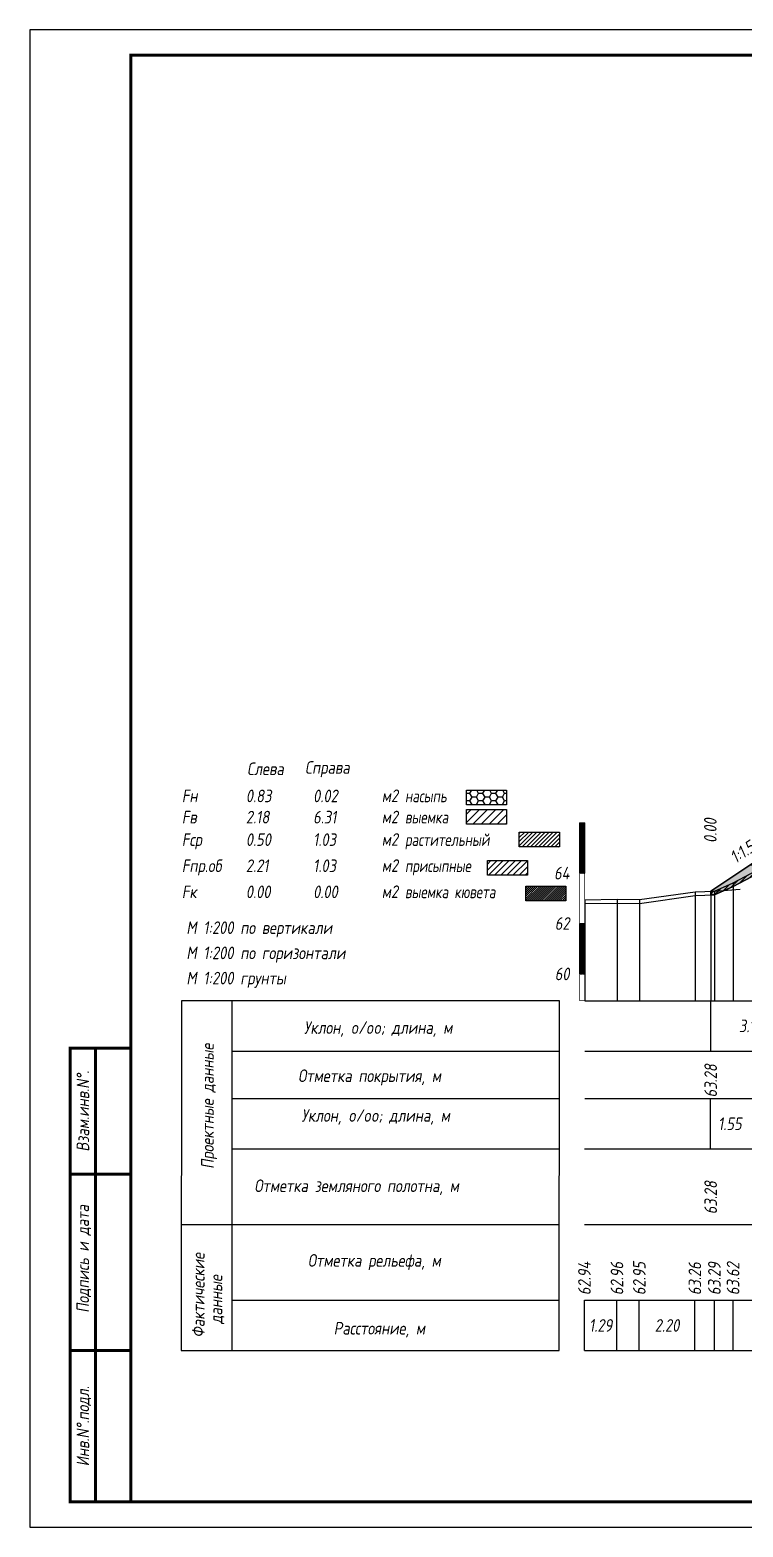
# Model space of a CAD drawing. Extents: x -717 to 1451, y -133302 to 233.
# Drawn here: x -30.1 to 111.4, y -125627.4 to -125330.4 of the extents above; entities that cross this region are included whole.
import ezdxf
from ezdxf.enums import TextEntityAlignment as Align

# ---------------------------------------------------------------- set-up
doc = ezdxf.new("R2010")
doc.units = 0
doc.linetypes.add('штриховая', pattern=[0.75, 0.5, -0.25])
for name, color, linetype in [('Зарамочное оформление', 7, 'Continuous'), ('Интерполированный поперечник', 2, 'Continuous'), ('Код_510', 7, 'Continuous'), ('Код_514', 1, 'Continuous'), ('Код_516', 1, 'Continuous'), ('Контур_0', 7, 'Continuous'), ('Контур_508', 7, 'Continuous'), ('Контур_512', 7, 'Continuous'), ('Контур_513', 7, 'Continuous'), ('Красный поперечник', 1, 'Continuous'), ('Линейка абсолютных высот', 7, 'Continuous'), ('Объем выемки', 7, 'Continuous'), ('Объем кюветов', 7, 'Continuous'), ('Объем насыпи', 7, 'Continuous'), ('Объем присыпных обочин', 7, 'Continuous'), ('Объем срезки растительного слоя', 7, 'Continuous'), ('Объём_2650', 7, 'Continuous'), ('Объём_2661', 7, 'Continuous'), ('Объём_2666', 7, 'Continuous'), ('Объём_2667', 7, 'Continuous'), ('Объём_2668', 7, 'Continuous'), ('Объём_2669', 7, 'Continuous'), ('Объём_2675', 7, 'Continuous'), ('Откосы', 7, 'Continuous'), ('Рабочие отметки', 7, 'Continuous'), ('Таблица', 7, 'Continuous'), ('Уклоны проезжей части', 7, 'Continuous'), ('Черный поперечник', 3, 'Continuous')]:
    doc.layers.add(name, color=color, linetype=linetype)
for name, color, linetype, true_color in [('Контур_2570', 7, 'Continuous', 0x80ff00), ('Контур_2736', 4, 'Continuous', 0x00ffff), ('Контур_2737', 4, 'Continuous', 0x00ffff), ('Контур_2738', 4, 'Continuous', 0x00ffff), ('Контур_2739', 4, 'Continuous', 0x00ffff), ('Контур_2741', 4, 'Continuous', 0x00ffff), ('Контур_2742', 4, 'Continuous', 0x00ffff), ('Контур_2743', 4, 'Continuous', 0x00ffff), ('Контур_2744', 7, 'Continuous', 0xa4ffff), ('Контур_2745', 7, 'Continuous', 0xa4ffff), ('Контур_2747', 4, 'Continuous', 0x00ffff), ('Контур_2748', 4, 'Continuous', 0x00ffff), ('Контур_2749', 4, 'Continuous', 0x00ffff), ('Контур_2750', 4, 'Continuous', 0x00ffff), ('Контур_2751', 4, 'Continuous', 0x00ffff), ('Контур_2752', 4, 'Continuous', 0x00ffff), ('Контур_703', 4, 'Continuous', 0x00ffff), ('Контур_705', 4, 'Continuous', 0x00ffff), ('Контур_707', 4, 'Continuous', 0x00ffff), ('Контур_720', 131, 'Continuous', 0xaaffff), ('Объём_2563', 7, 'Continuous', 0xff8000), ('Объём_2570', 7, 'Continuous', 0x80ff00), ('Объём_2600', 7, 'Continuous', 0x808000), ('Объём_2620', 2, 'Continuous', 0xffff00)]:
    doc.layers.add(name, color=color, linetype=linetype, true_color=true_color)
doc.styles.add('М', font='romand.shx', dxfattribs={"width": 0.8, "oblique": 10, "height": 2.5})
pattern_1 = [(45.000001252, (0, 0), (-0.026516505928, 0.026516504769), []), (135.00000034, (0, 0), (-0.02651650519, -0.026516505506), [])]

# ---------------------------------------------------------------- blocks, each defined once
blk = doc.blocks.new('условные обозначения')
at = {"layer": 'Объём_2563'}
h = blk.add_hatch(dxfattribs=at)
h.set_pattern_fill('ANSI31', color=256, scale=0.3)
h.set_pattern_definition([(45, (-34.5, -100.5), (-0.673519, 0.673519), [])])
h.paths.add_polyline_path([(18.26, 7.53), (27.08, 7.53), (27.08, 4.62), (18.26, 4.62)])
at = {"layer": 'Объём_2570'}
h = blk.add_hatch(dxfattribs=at)
h.set_pattern_fill('ANSI31', color=3, scale=0.2)
h.set_pattern_definition([(45, (-32.9034, -100.5), (-0.4490128, 0.4490128), [])])
h.paths.add_polyline_path([(25.29, 13.16), (34.12, 13.16), (34.12, 10.25), (25.29, 10.25)])
at = {"layer": 'Объём_2600'}
h = blk.add_hatch(dxfattribs=at)
h.set_pattern_fill('ANSI31', color=6, scale=0.4)
h.set_pattern_definition([(45, (-34.5, -100.5), (-0.898026, 0.898026), [])])
h.paths.add_polyline_path([(13.63, 17.67), (22.46, 17.67), (22.46, 14.76), (13.63, 14.76)])
at = {"layer": 'Объём_2620'}
h = blk.add_hatch(dxfattribs=at)
h.set_pattern_fill('ANSI31', color=2, scale=0.1)
h.set_pattern_definition([(45, (-33.755, -100.5), (-0.2245064, 0.2245064), [])])
h.paths.add_polyline_path([(26.75, 2.41), (35.57, 2.41), (35.57, -0.5), (26.75, -0.5)])
at = {"layer": 'Объём_2650'}
h = blk.add_hatch(dxfattribs=at)
h.set_pattern_fill('HONEY', color=5, scale=0.3)
h.set_pattern_definition([(0, (-34.5, -100.5), (1.42875, 0.824889), [0.9525, -1.905]), (120, (-34.5, -100.5), (-1.42875, 0.824889), [0.9525, -1.905]), (60, (-34.5, -100.5), (3e-09, 1.6497784), [-1.905, 0.9525])])
h.paths.add_polyline_path([(13.63, 21.49), (22.46, 21.49), (22.46, 18.58), (13.63, 18.58)])
at = {"layer": 'Объём_2563'}
blk.add_lwpolyline([(18.26, 7.53), (27.08, 7.53), (27.08, 4.62), (18.26, 4.62)], close=True, dxfattribs=at)
at = {"layer": 'Объём_2620', "color": 2}
blk.add_lwpolyline([(26.75, 2.41), (35.57, 2.41), (35.57, -0.5), (26.75, -0.5)], close=True, dxfattribs=at)
at = {"layer": 'Объём_2650', "color": 5}
blk.add_lwpolyline([(13.63, 21.49), (22.46, 21.49), (22.46, 18.58), (13.63, 18.58)], close=True, dxfattribs=at)
at = {"layer": 'Объём_2650', "color": 6}
blk.add_lwpolyline([(13.63, 17.67), (22.46, 17.67), (22.46, 14.76), (13.63, 14.76)], close=True, dxfattribs=at)
at = {"layer": 'Объём_2650', "color": 3}
blk.add_lwpolyline([(25.29, 13.16), (34.12, 13.16), (34.12, 10.25), (25.29, 10.25)], close=True, dxfattribs=at)
at = {"layer": 'Объем насыпи', "color": 1, "style": 'М', "oblique": 10, "width": 0.8}
for s, p in [('насыпь', (0.09, 19.09)), ('выемка', (0.09, 14.89)), ('растительный', (0.09, 10.42)), ('присыпные', (0.09, 5.24)), ('выемка кювета', (0.09, 0.06))]:
    blk.add_text(s, height=2.5, dxfattribs=at).set_placement(p)

msp = doc.modelspace()

# ---------------------------------------------------------------- hatches: boundary and pattern name
at = {"layer": 'Линейка абсолютных высот'}
h = msp.add_hatch(dxfattribs=at)
h.set_pattern_fill('ANSI37', scale=0.3, style=0)
h.set_pattern_definition(pattern_1)
h.paths.add_polyline_path([(80, -125497.693), (80, -125487.693), (79, -125487.693), (79, -125497.693)])
h = msp.add_hatch(dxfattribs=at)
h.set_pattern_fill('ANSI37', scale=0.3, style=0)
h.set_pattern_definition(pattern_1)
h.paths.add_polyline_path([(80, -125517.693), (80, -125507.693), (79, -125507.693), (79, -125517.693)])
at = {"layer": 'Объём_2570'}
h = msp.add_hatch(dxfattribs=at)
h.set_pattern_fill('ANSI31', color=256, scale=0.2)
h.paths.add_polyline_path([(121.611, -125493.934), (109.49, -125500.368), (105.783, -125501.996), (105, -125502.026), (105, -125501.276), (105.783, -125501.246), (109.49, -125499.618), (121.611, -125493.184)])
h.paths.add_polyline_path([(273.067, -125492.08), (272.957, -125492.082), (266.87, -125491.896), (246.831, -125492.572), (243.254, -125492.329), (240.144, -125491.798), (238.73, -125490.916), (238.73, -125490.166), (240.144, -125491.048), (243.254, -125491.579), (246.831, -125491.822), (266.87, -125491.146), (272.957, -125491.332), (273.067, -125491.33)])
at = {"layer": 'Объём_2600'}
h = msp.add_hatch(dxfattribs=at)
h.set_pattern_fill('HONEY', color=5, scale=0.3)
h.paths.add_polyline_path([(105, -125501.276), (112.727, -125496.125), (117.769, -125495.974), (109.49, -125500.368), (105.783, -125501.996), (105, -125502.026)])
h.paths.add_polyline_path([(272.957, -125492.082), (271.984, -125492.052), (273.067, -125491.33), (273.067, -125492.08)])

# ---------------------------------------------------------------- linework, layer by layer
at = {"layer": 'Интерполированный поперечник', "linetype": 'штриховая', "ltscale": 10, "flags": 128}
msp.add_lwpolyline([(105.843, -125501.249), (243.326, -125491.596)], dxfattribs=at)
at = {"layer": 'Код_510'}
for p, q in [((79.946, -125592.421), (79.946, -125582.421)), ((86.406, -125592.421), (86.406, -125582.421)), ((90.834, -125592.421), (90.834, -125582.421)), ((101.856, -125592.421), (101.856, -125582.421)), ((105.728, -125592.421), (105.728, -125582.421)), ((109.436, -125592.421), (109.436, -125582.421))]:
    msp.add_line(p, q, dxfattribs=at)
at = {"layer": 'Код_514'}
msp.add_line((105, -125533), (105, -125523), dxfattribs=at)
at = {"layer": 'Код_516'}
msp.add_line((104.946, -125552.421), (104.946, -125542.421), dxfattribs=at)
at = {"layer": 'Контур_0', "flags": 128}
for points in [[(120.901, -125490.676), (105, -125501.276), (105, -125501.276), (105, -125501.276), (105, -125501.276), (105, -125501.276), (105, -125501.276), (105, -125501.276), (105, -125501.276), (105, -125501.276), (105, -125501.276), (105, -125501.276), (105, -125501.276), (105, -125501.276), (105, -125501.276), (105, -125501.276)], [(120.901, -125490.676), (105, -125501.276), (105, -125501.276), (105, -125501.276), (105, -125501.276), (105, -125501.276), (105, -125501.276), (105, -125501.276), (105, -125501.276), (105, -125501.276), (105, -125501.276), (105, -125501.276), (105, -125501.276), (105, -125501.276), (105, -125501.276), (105, -125501.276), (105, -125501.276), (105, -125501.276), (105, -125501.276), (105, -125501.276), (105, -125501.276), (105, -125501.276), (105, -125501.276), (105, -125501.276), (105, -125501.276), (105, -125501.276), (105, -125501.276), (105, -125501.276), (105, -125501.276), (105, -125501.276)]]:
    msp.add_lwpolyline(points, dxfattribs=at)
at = {"layer": 'Контур_2570', "flags": 128}
msp.add_lwpolyline([(80, -125503.75), (86.46, -125503.634), (90.889, -125503.705), (101.911, -125502.145), (105.783, -125501.996), (105.783, -125501.996), (109.49, -125500.368), (121.611, -125493.934)], dxfattribs=at)
at = {"layer": 'Контур_2736', "flags": 128}
msp.add_lwpolyline([(120.901, -125490.676), (105, -125501.276)], dxfattribs=at)
at = {"layer": 'Контур_2737', "flags": 128}
msp.add_lwpolyline([(105, -125501.276), (105, -125501.276)], dxfattribs=at)
at = {"layer": 'Контур_2738', "flags": 128}
msp.add_lwpolyline([(105, -125501.276), (105, -125501.276)], dxfattribs=at)
at = {"layer": 'Контур_2739', "flags": 128}
msp.add_lwpolyline([(105, -125501.276), (105, -125501.276)], dxfattribs=at)
at = {"layer": 'Контур_2741', "flags": 128}
msp.add_lwpolyline([(105, -125501.276), (105, -125501.276)], dxfattribs=at)
at = {"layer": 'Контур_2742', "flags": 128}
msp.add_lwpolyline([(105, -125501.276), (105, -125501.276)], dxfattribs=at)
at = {"layer": 'Контур_2743', "flags": 128}
msp.add_lwpolyline([(105, -125501.276), (105, -125501.276)], dxfattribs=at)
at = {"layer": 'Контур_2744', "flags": 128}
msp.add_lwpolyline([(105, -125501.276), (105, -125501.276)], dxfattribs=at)
msp.add_lwpolyline([(105, -125501.276), (105, -125501.276)], dxfattribs=at)
msp.add_lwpolyline([(105, -125501.276), (105, -125501.276)], dxfattribs=at)
msp.add_lwpolyline([(105, -125501.276), (105, -125501.276)], dxfattribs=at)
msp.add_lwpolyline([(105, -125501.276), (105, -125501.276)], dxfattribs=at)
msp.add_lwpolyline([(105, -125501.276), (105, -125501.276)], dxfattribs=at)
at = {"layer": 'Контур_2745', "flags": 128}
msp.add_lwpolyline([(105, -125501.276), (105, -125501.276)], dxfattribs=at)
msp.add_lwpolyline([(105, -125501.276), (105, -125501.276)], dxfattribs=at)
msp.add_lwpolyline([(105, -125501.276), (105, -125501.276)], dxfattribs=at)
msp.add_lwpolyline([(105, -125501.276), (105, -125501.276)], dxfattribs=at)
msp.add_lwpolyline([(105, -125501.276), (105, -125501.276)], dxfattribs=at)
msp.add_lwpolyline([(105, -125501.276), (105, -125501.276)], dxfattribs=at)
at = {"layer": 'Контур_2747', "flags": 128}
msp.add_lwpolyline([(105, -125501.276), (105, -125501.276)], dxfattribs=at)
at = {"layer": 'Контур_2748', "flags": 128}
msp.add_lwpolyline([(105, -125501.276), (105, -125501.276)], dxfattribs=at)
at = {"layer": 'Контур_2749', "flags": 128}
msp.add_lwpolyline([(105, -125501.276), (105, -125501.276)], dxfattribs=at)
at = {"layer": 'Контур_2750', "flags": 128}
msp.add_lwpolyline([(105, -125501.276), (105, -125501.276)], dxfattribs=at)
at = {"layer": 'Контур_2751', "flags": 128}
msp.add_lwpolyline([(105, -125501.276), (105, -125501.276)], dxfattribs=at)
at = {"layer": 'Контур_2752', "flags": 128}
msp.add_lwpolyline([(105, -125501.276), (105, -125501.276)], dxfattribs=at)
at = {"layer": 'Контур_508', "flags": 128}
msp.add_lwpolyline([(105, -125501.276), (112.727, -125496.125), (139.664, -125495.317), (139.664, -125492.894), (141.244, -125492.862), (141.244, -125492.816), (142.321, -125492.79), (196.994, -125491.697), (223.896, -125492.235), (223.896, -125494.404), (269.41, -125495.769), (269.41, -125493.768), (273.067, -125491.33)], dxfattribs=at)
at = {"layer": 'Контур_512', "flags": 128}
msp.add_lwpolyline([(105, -125501.276), (112.727, -125496.125), (139.664, -125495.317)], dxfattribs=at)
at = {"layer": 'Контур_513', "flags": 128}
msp.add_lwpolyline([(105, -125501.276), (112.727, -125496.125), (139.664, -125495.317), (139.664, -125492.894), (141.244, -125492.862), (141.244, -125492.816), (142.321, -125492.79), (196.994, -125491.697), (223.896, -125492.235), (223.896, -125494.404), (269.41, -125495.769), (269.41, -125493.768), (273.067, -125491.33)], dxfattribs=at)
at = {"layer": 'Контур_703', "flags": 128}
for points in [[(120.901, -125490.676), (105, -125501.276)], [(105, -125501.276), (105, -125501.276)]]:
    msp.add_lwpolyline(points, dxfattribs=at)
at = {"layer": 'Контур_705', "flags": 128}
msp.add_lwpolyline([(105, -125501.276), (105, -125501.276)], dxfattribs=at)
at = {"layer": 'Контур_707', "flags": 128}
msp.add_lwpolyline([(105, -125501.276), (105, -125501.276)], dxfattribs=at)
at = {"layer": 'Контур_720', "flags": 128}
msp.add_lwpolyline([(105, -125501.276), (105, -125501.276)], dxfattribs=at)
at = {"layer": 'Красный поперечник'}
for q in [(120.901, -125490.676), (105, -125523)]:
    msp.add_line((105, -125501.276), q, dxfattribs=at)
at = {"layer": 'Линейка абсолютных высот', "color": 7, "const_width": 0.1, "flags": 128}
for points in [[(80, -125497.693), (80, -125487.693), (79, -125487.693), (79, -125497.693), (80, -125497.693)], [(80, -125507.693), (80, -125497.693), (79, -125497.693), (79, -125507.693), (80, -125507.693)], [(80, -125517.693), (80, -125507.693), (79, -125507.693), (79, -125517.693), (80, -125517.693)], [(80, -125523), (80, -125517.693), (79, -125517.693), (79, -125523), (80, -125523)]]:
    msp.add_lwpolyline(points, dxfattribs=at)
at = {"layer": 'Объём_2570', "flags": 128}
msp.add_lwpolyline([(121.611, -125493.934), (109.49, -125500.368), (105.783, -125501.996), (105, -125502.026), (105, -125501.276), (105.783, -125501.246), (109.49, -125499.618), (121.611, -125493.184), (121.611, -125493.934), (121.611, -125493.934)], dxfattribs=at)
msp.add_lwpolyline([(121.611, -125493.934), (109.49, -125500.368), (105.783, -125501.996), (105, -125502.026), (105, -125501.276), (105.783, -125501.246), (109.49, -125499.618), (121.611, -125493.184), (121.611, -125493.934), (121.611, -125493.934)], dxfattribs=at)
at = {"layer": 'Объём_2600', "flags": 128}
msp.add_lwpolyline([(105, -125501.276), (112.727, -125496.125), (117.769, -125495.974), (109.49, -125500.368), (105.783, -125501.996), (105, -125502.026), (105, -125501.276), (105, -125501.276)], dxfattribs=at)
msp.add_lwpolyline([(105, -125501.276), (112.727, -125496.125), (117.769, -125495.974), (109.49, -125500.368), (105.783, -125501.996), (105, -125502.026), (105, -125501.276), (105, -125501.276)], dxfattribs=at)
at = {"layer": 'Объём_2661', "flags": 128}
msp.add_lwpolyline([(120.901, -125490.676), (105, -125501.276)], dxfattribs=at)
msp.add_lwpolyline([(120.901, -125490.676), (105, -125501.276)], dxfattribs=at)
at = {"layer": 'Объём_2666', "flags": 128}
msp.add_lwpolyline([(120.901, -125490.676), (105, -125501.276)], dxfattribs=at)
msp.add_lwpolyline([(120.901, -125490.676), (105, -125501.276)], dxfattribs=at)
at = {"layer": 'Объём_2667', "flags": 128}
msp.add_lwpolyline([(105, -125501.276), (105, -125501.276)], dxfattribs=at)
msp.add_lwpolyline([(105, -125501.276), (105, -125501.276)], dxfattribs=at)
msp.add_lwpolyline([(105, -125501.276), (105, -125501.276)], dxfattribs=at)
msp.add_lwpolyline([(105, -125501.276), (105, -125501.276)], dxfattribs=at)
at = {"layer": 'Объём_2668', "flags": 128}
msp.add_lwpolyline([(105, -125501.276), (105, -125501.276)], dxfattribs=at)
msp.add_lwpolyline([(105, -125501.276), (105, -125501.276)], dxfattribs=at)
msp.add_lwpolyline([(105, -125501.276), (105, -125501.276)], dxfattribs=at)
msp.add_lwpolyline([(105, -125501.276), (105, -125501.276)], dxfattribs=at)
at = {"layer": 'Объём_2669', "flags": 128}
msp.add_lwpolyline([(105, -125501.276), (105, -125501.276)], dxfattribs=at)
msp.add_lwpolyline([(105, -125501.276), (105, -125501.276)], dxfattribs=at)
msp.add_lwpolyline([(105, -125501.276), (105, -125501.276)], dxfattribs=at)
msp.add_lwpolyline([(105, -125501.276), (105, -125501.276)], dxfattribs=at)
at = {"layer": 'Объём_2675', "flags": 128}
msp.add_lwpolyline([(105, -125501.276), (105, -125501.276)], dxfattribs=at)
msp.add_lwpolyline([(105, -125501.276), (105, -125501.276)], dxfattribs=at)
msp.add_lwpolyline([(105, -125501.276), (105, -125501.276)], dxfattribs=at)
msp.add_lwpolyline([(105, -125501.276), (105, -125501.276)], dxfattribs=at)
msp.add_lwpolyline([(105, -125501.276), (105, -125501.276)], dxfattribs=at)
msp.add_lwpolyline([(105, -125501.276), (105, -125501.276)], dxfattribs=at)
msp.add_lwpolyline([(105, -125501.276), (105, -125501.276)], dxfattribs=at)
msp.add_lwpolyline([(105, -125501.276), (105, -125501.276)], dxfattribs=at)
msp.add_lwpolyline([(105, -125501.276), (105, -125501.276)], dxfattribs=at)
msp.add_lwpolyline([(105, -125501.276), (105, -125501.276)], dxfattribs=at)
msp.add_lwpolyline([(105, -125501.276), (105, -125501.276)], dxfattribs=at)
msp.add_lwpolyline([(105, -125501.276), (105, -125501.276)], dxfattribs=at)
msp.add_lwpolyline([(105, -125501.276), (105, -125501.276)], dxfattribs=at)
msp.add_lwpolyline([(105, -125501.276), (105, -125501.276)], dxfattribs=at)
msp.add_lwpolyline([(105, -125501.276), (105, -125501.276)], dxfattribs=at)
msp.add_lwpolyline([(105, -125501.276), (105, -125501.276)], dxfattribs=at)
msp.add_lwpolyline([(105, -125501.276), (105, -125501.276)], dxfattribs=at)
msp.add_lwpolyline([(105, -125501.276), (105, -125501.276)], dxfattribs=at)
msp.add_lwpolyline([(105, -125501.276), (105, -125501.276)], dxfattribs=at)
msp.add_lwpolyline([(105, -125501.276), (105, -125501.276)], dxfattribs=at)
msp.add_lwpolyline([(105, -125501.276), (105, -125501.276)], dxfattribs=at)
msp.add_lwpolyline([(105, -125501.276), (105, -125501.276)], dxfattribs=at)
msp.add_lwpolyline([(105, -125501.276), (105, -125501.276)], dxfattribs=at)
msp.add_lwpolyline([(105, -125501.276), (105, -125501.276)], dxfattribs=at)
at = {"layer": 'Таблица'}
for p, q in [((80, -125523), (298.067, -125523)), ((80, -125533), (298.067, -125533)), ((80, -125542.421), (298.067, -125542.421)), ((79.946, -125552.421), (298.013, -125552.421)), ((79.946, -125567.421), (298.013, -125567.421)), ((79.946, -125582.421), (298.013, -125582.421)), ((79.946, -125592.421), (298.013, -125592.421))]:
    msp.add_line(p, q, dxfattribs=at)
at = {"layer": 'Таблица', "linetype": 'Continuous', "flags": 128}
for points in [[(0, -125523), (-0.054, -125592.421)], [(75, -125523), (0, -125523)], [(10, -125523), (10, -125592.421)], [(74.946, -125592.421), (75, -125523)], [(10, -125533), (75, -125533)], [(10, -125542.421), (75, -125542.421)], [(9.946, -125552.421), (74.946, -125552.421)], [(-0.054, -125567.421), (74.946, -125567.421)], [(9.946, -125582.421), (74.946, -125582.421)], [(-0.054, -125592.421), (74.946, -125592.421)]]:
    msp.add_lwpolyline(points, dxfattribs=at)
at = {"layer": 'Черный поперечник', "color": 7}
for p, q in [((109.49, -125499.618), (109.49, -125523)), ((80, -125503), (80, -125523)), ((86.46, -125502.884), (86.46, -125523)), ((90.889, -125502.955), (90.889, -125523)), ((101.911, -125501.395), (101.911, -125523)), ((105.783, -125501.246), (105.783, -125523))]:
    msp.add_line(p, q, dxfattribs=at)
at = {"layer": 'Черный поперечник', "flags": 128}
msp.add_lwpolyline([(80, -125503), (86.46, -125502.884), (90.889, -125502.955), (101.911, -125501.395), (105.783, -125501.246), (109.49, -125499.618), (121.611, -125493.184)], dxfattribs=at)

# ---------------------------------------------------------------- block references
at = {"layer": 'Объём_2570', "xscale": 0.9}
msp.add_blockref('условные обозначения', (44.274, -125502.723), dxfattribs=at)

# ---------------------------------------------------------------- texts
at = {"style": 'М', "oblique": 10, "width": 0.8}
msp.add_text('М 1:200 грунты', height=2.5, dxfattribs=at).set_placement((0.973, -125519.769))
at = {"layer": 'Код_510', "style": 'М', "oblique": 10, "width": 0.8}
for s, p in [('62.94', (79.946, -125581.421)), ('62.96', (86.406, -125581.421)), ('62.95', (90.834, -125581.421)), ('63.26', (101.856, -125581.421)), ('63.29', (105.728, -125581.421)), ('63.62', (109.436, -125581.421))]:
    msp.add_text(s, height=2.5, rotation=90, dxfattribs=at).set_placement(p, align=Align.MIDDLE_LEFT)
for s, p in [('1.29', (83.176, -125587.421)), ('2.20', (96.345, -125587.421))]:
    msp.add_text(s, height=2.5, dxfattribs=at).set_placement(p, align=Align.MIDDLE_CENTER)
at = {"layer": 'Код_514', "style": 'М', "oblique": 10, "width": 0.8}
msp.add_text('3.18', height=2.5, dxfattribs=at).set_placement((112.95, -125528), align=Align.MIDDLE_CENTER)
msp.add_text('63.28', height=2.5, rotation=90, dxfattribs=at).set_placement((105, -125542.193), align=Align.MIDDLE_LEFT)
at = {"layer": 'Код_516', "style": 'М', "oblique": 10, "width": 0.8}
msp.add_text('1.55', height=2.5, dxfattribs=at).set_placement((108.809, -125547.421), align=Align.MIDDLE_CENTER)
msp.add_text('63.28', height=2.5, rotation=90, dxfattribs=at).set_placement((105, -125565.371), align=Align.MIDDLE_LEFT)
at = {"layer": 'Линейка абсолютных высот', "style": 'М', "oblique": 10, "width": 0.8}
for s, p in [('64', (77, -125497.693)), ('62', (77, -125507.693)), ('60', (77, -125517.693))]:
    msp.add_text(s, height=2.5, dxfattribs=at).set_placement(p, align=Align.MIDDLE_RIGHT)
at = {"layer": 'Объем выемки', "style": 'М', "oblique": 10, "width": 0.8}
for s, p in [('Fв', (0.085, -125487.835)), ('2.18', (12.785, -125487.835)), ('6.31', (26.126, -125487.835)), ('м2', (39.731, -125487.802))]:
    msp.add_text(s, height=2.5, dxfattribs=at).set_placement(p)
at = {"layer": 'Объем кюветов', "style": 'М', "oblique": 10, "width": 0.8}
for s, p in [('Fк', (0.085, -125502.66)), ('0.00', (12.785, -125502.66)), ('0.00', (26.126, -125502.66)), ('м2', (39.731, -125502.627))]:
    msp.add_text(s, height=2.5, dxfattribs=at).set_placement(p)
at = {"layer": 'Объем насыпи', "style": 'М', "oblique": 10, "width": 0.8}
for s, p in [('Слева', (13.029, -125478.249)), ('Справа', (24.522, -125477.982)), ('Fн', (0.085, -125483.63)), ('0.83', (12.785, -125483.63)), ('0.02', (26.126, -125483.63)), ('м2', (39.731, -125483.597))]:
    msp.add_text(s, height=2.5, dxfattribs=at).set_placement(p)
at = {"layer": 'Объем присыпных обочин', "style": 'М', "oblique": 10, "width": 0.8}
for s, p in [('Fпр.об', (0.085, -125497.481)), ('2.21', (12.785, -125497.481)), ('1.03', (26.126, -125497.481)), ('м2', (39.731, -125497.448))]:
    msp.add_text(s, height=2.5, dxfattribs=at).set_placement(p)
at = {"layer": 'Объем срезки растительного слоя', "style": 'М', "oblique": 10, "width": 0.8}
for s, p in [('Fср', (0.085, -125492.303)), ('0.50', (12.785, -125492.303)), ('1.03', (26.126, -125492.303)), ('м2', (39.731, -125492.269))]:
    msp.add_text(s, height=2.5, dxfattribs=at).set_placement(p)
at = {"layer": 'Откосы', "color": 1, "style": 'М', "oblique": 10, "width": 0.8}
msp.add_text('1:1.5', height=2.5, rotation=33.69007, dxfattribs=at).set_placement((112.396, -125495.144), align=Align.BOTTOM_CENTER)
at = {"layer": 'Рабочие отметки', "color": 1, "style": 'М', "oblique": 10, "width": 0.8}
msp.add_text('0.00', height=2.5, rotation=90, dxfattribs=at).set_placement((104.922, -125491.707), align=Align.MIDDLE_LEFT)
at = {"layer": 'Таблица', "style": 'М', "oblique": 10, "width": 0.8}
for s, p in [('М 1:200 по вертикали', (0.973, -125509.769)), ('М 1:200 по горизонтали', (0.973, -125514.769)), ('Уклон, o/oo; длина, м', (24.315, -125529.584)), ('Отметка покрытия, м', (23.148, -125539.139)), ('Уклон, o/oo; длина, м', (23.824, -125547.017)), ('Отметка земляного полотна, м', (14.462, -125560.965)), ('Отметка рельефа, м', (25.077, -125575.777)), ('Расстояние, м', (30.202, -125589.23))]:
    msp.add_text(s, height=2.5, dxfattribs=at).set_placement(p)
for s, p in [('Проектные данные ', (6.418, -125556.373)), ('Фактические ', (4.597, -125589.827)), ('данные', (8.103, -125587.122))]:
    msp.add_text(s, height=2.5, rotation=90, dxfattribs=at).set_placement(p)
at = {"layer": 'Уклоны проезжей части', "color": 1, "style": 'М', "oblique": 10, "width": 0.8}
msp.add_text('1:1.5', height=2.5, rotation=33.69007, dxfattribs=at).set_placement((112.396, -125495.144), align=Align.BOTTOM_CENTER)

# ---------------------------------------------------------------- wipeouts: each hides what was drawn before it
msp.add_wipeout([(-10.054, -125532.421), (-22.054, -125532.421), (-22.054, -125622.421), (-10.054, -125622.421)]).dxf.layer = 'Зарамочное оформление'

# ---------------------------------------------------------------- next in the draw order: linework, layer by layer
at = {"flags": 128}
msp.add_lwpolyline([(-30.054, -125627.421), (389.946, -125627.421), (389.946, -125330.421), (-30.054, -125330.421)], close=True, dxfattribs=at)
at = {"const_width": 0.6, "flags": 128}
msp.add_lwpolyline([(-10.054, -125622.421), (384.946, -125622.421), (384.946, -125335.421), (-10.054, -125335.421)], close=True, dxfattribs=at)
at = {"layer": 'Зарамочное оформление', "linetype": 'Continuous', "lineweight": -3, "const_width": 0.6, "flags": 128}
for points in [[(-10.054, -125622.421), (-22.054, -125622.421), (-22.054, -125532.421), (-10.054, -125532.421)], [(-17.054, -125622.421), (-17.054, -125532.421)], [(-22.054, -125557.421), (-10.054, -125557.421)], [(-22.054, -125592.421), (-10.054, -125592.421)]]:
    msp.add_lwpolyline(points, dxfattribs=at)

# ---------------------------------------------------------------- next in the draw order: texts
at = {"layer": 'Зарамочное оформление', "lineweight": 15, "style": 'М', "oblique": 10, "width": 0.8}
for s, p in [('Взам.инв.N%%d.', (-19.554, -125544.921)), ('Подпись и дата', (-19.572, -125574.227)), ('Инв.N%%d.подл.', (-19.554, -125607.421))]:
    msp.add_text(s, height=2.5, rotation=90, dxfattribs=at).set_placement(p, align=Align.MIDDLE_CENTER)

doc.saveas('drawing.dxf')
